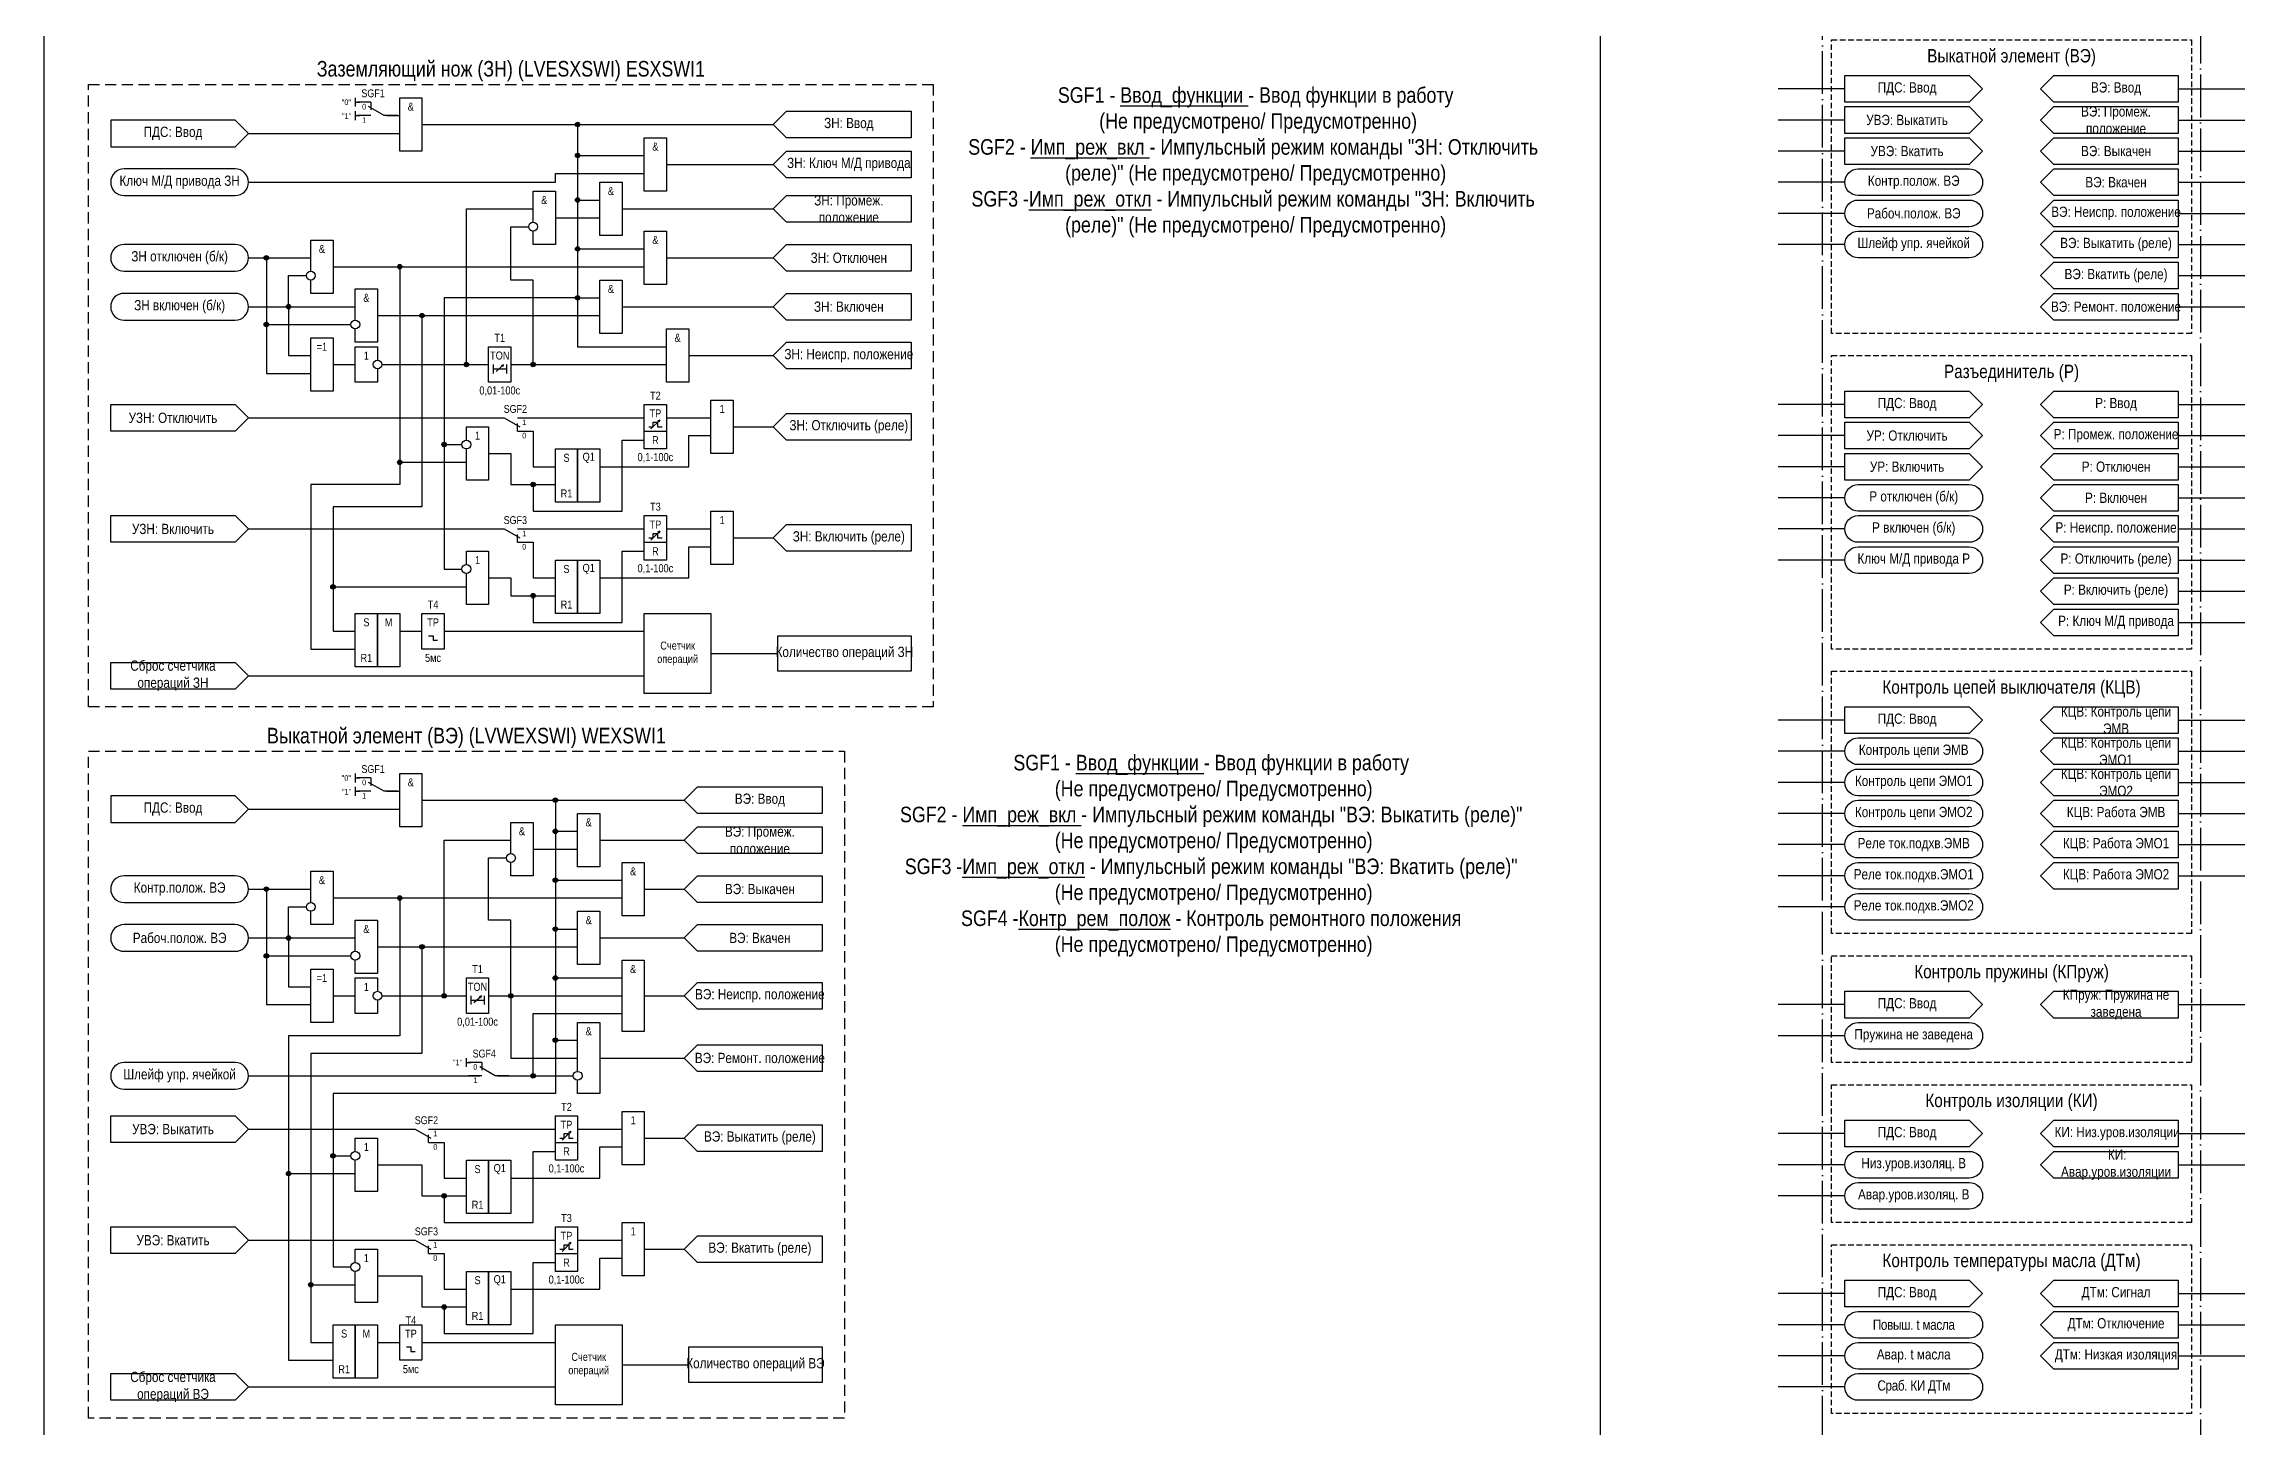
# Model space of a CAD drawing. Header units: millimetres. Extents: x -7300 to 495, y 0 to 1179.
# Drawn here: x -2825 to -2330, y 518 to 829.1 of the extents above; entities that cross this region are included whole.
import ezdxf
from ezdxf.enums import TextEntityAlignment as Align

# ---------------------------------------------------------------- set-up
doc = ezdxf.new("R2010")
doc.units = ezdxf.units.MM
doc.linetypes.add('ACAD_ISO04W100', pattern=[30, 24, -3, 0, -3])
doc.linetypes.add('штриховая2', pattern=[0.375, 0.25, -0.125])
doc.layers.add('TEXT', color=7, linetype='Continuous', lineweight=25)
doc.layers.add('Основная', color=7, linetype='Continuous')
doc.styles.add('2.5_Gost_RD', font='ARIALN.TTF', dxfattribs={"height": 2.5})
doc.styles.add('3.5_Gost_RD', font='ARIALN.TTF', dxfattribs={"height": 3.5})
doc.styles.add('Вывод', font='ARIALN.TTF', dxfattribs={"height": 2.5})
doc.styles.add('Компонент', font='ARIALN.TTF', dxfattribs={"height": 3.5})

# ---------------------------------------------------------------- blocks, each defined once
blk = doc.blocks.new('Точка')
at = {"ltscale": 100}
h = blk.add_hatch(color=256, dxfattribs=at)
h.dxf.hatch_style = 1
edge = h.paths.add_edge_path()
edge.add_arc((0, 0), 0.5, 0, 360)
blk.add_circle((0, 0), 0.5, dxfattribs=at)
blk = doc.blocks.new('*U958')
at = {"layer": 'Основная', "color": 0}
blk.add_line((0, 0), (7, 4), dxfattribs=at)
at = {"layer": 'Основная', "ltscale": 0.35}
blk.add_line((6, 6), (6, 2.5), dxfattribs=at)
blk = doc.blocks.new('*U985')
at = {"layer": 'Основная', "color": 0}
for p, q in [((-3, 6), (-9, 6)), ((-3, 0), (-9, 0)), ((9, 0), (3, 0))]:
    blk.add_line(p, q, dxfattribs=at)
at = {"layer": 'Основная', "ltscale": 0.25, "xscale": -1}
blk.add_blockref('*U958', (3, 0), dxfattribs=at)
at = {"layer": 'Основная'}
for tag, height, style, p in [('ОУ', 3.5, 'Компонент', (-2, 10)), ('В1', 2.5, 'Вывод', (-14, 6)), ('В2', 2.5, 'Вывод', (-6, 4)), ('В3', 2.5, 'Вывод', (-6, -2))]:
    blk.add_attdef(tag, text='', height=height, dxfattribs=dict(at, style=style)).set_placement(p, align=Align.MIDDLE_CENTER)
blk = doc.blocks.new('*U1050')
at = {"layer": 'Основная', "color": 0}
for p, q in [((-9, 0), (-3, 0)), ((3, 6), (9, 6)), ((3, 0), (9, 0))]:
    blk.add_line(p, q, dxfattribs=at)
at = {"layer": 'Основная', "ltscale": 0.25}
blk.add_blockref('*U958', (-3, 0), dxfattribs=at)
at = {"layer": 'Основная'}
for tag, height, style, p in [('В2', 2.5, 'Вывод', (6, 8)), ('В3', 2.5, 'Вывод', (6, 2)), ('В1', 2.5, 'Вывод', (14, 6)), ('ОУ', 3.5, 'Компонент', (2, -4))]:
    blk.add_attdef(tag, text='', height=height, dxfattribs=dict(at, style=style)).set_placement(p, align=Align.MIDDLE_CENTER)

msp = doc.modelspace()

# ---------------------------------------------------------------- linework, layer by layer
at = {"ltscale": 100}
for p, q in [((-2755, 817), (-2755, 815)), ((-2420, 819), (-2435, 819)), ((-2345, 819), (-2330, 819)), ((-2755, 816), (-2754, 816)), ((-2755, 814), (-2755, 812)), ((-2755, 813), (-2754, 813)), ((-2420, 812), (-2435, 812)), ((-2345, 812), (-2330, 812)), ((-2420, 805), (-2435, 805)), ((-2345, 805), (-2330, 805)), ((-2420, 798), (-2435, 798)), ((-2345, 798), (-2330, 798)), ((-2420, 791), (-2435, 791)), ((-2345, 791), (-2330, 791)), ((-2420, 784), (-2435, 784)), ((-2345, 784), (-2330, 784)), ((-2345, 777), (-2330, 777)), ((-2345, 770), (-2330, 770)), ((-2720, 757), (-2720, 757)), ((-2420, 748), (-2435, 748)), ((-2345, 748), (-2330, 748)), ((-2688.5, 742.5), (-2686.5, 744.5)), ((-2686.5, 744.5), (-2687.01, 744.25)), ((-2686.5, 744.5), (-2686.74, 744.02)), ((-2420, 741), (-2435, 741)), ((-2345, 741), (-2330, 741)), ((-2420, 734), (-2435, 734)), ((-2345, 734), (-2330, 734)), ((-2420, 727), (-2435, 727)), ((-2345, 727), (-2330, 727)), ((-2688.5, 717.5), (-2686.5, 719.5)), ((-2686.5, 719.5), (-2687.01, 719.25)), ((-2686.5, 719.5), (-2686.74, 719.02)), ((-2420, 720), (-2435, 720)), ((-2345, 720), (-2330, 720)), ((-2420, 713), (-2435, 713)), ((-2345, 713), (-2330, 713)), ((-2345, 706), (-2330, 706)), ((-2345, 699), (-2330, 699)), ((-2420, 677), (-2435, 677)), ((-2345, 677), (-2330, 677)), ((-2420, 670), (-2435, 670)), ((-2345, 670), (-2330, 670)), ((-2755, 665), (-2755, 663)), ((-2755, 664), (-2754, 664)), ((-2755, 662), (-2755, 660)), ((-2755, 661), (-2754, 661)), ((-2745, 661), (-2745, 661)), ((-2420, 663), (-2435, 663)), ((-2345, 663), (-2330, 663)), ((-2420, 656), (-2435, 656)), ((-2345, 656), (-2330, 656)), ((-2420, 649), (-2435, 649)), ((-2345, 649), (-2330, 649)), ((-2420, 642), (-2435, 642)), ((-2345, 642), (-2330, 642)), ((-2420, 635), (-2435, 635)), ((-2725, 615), (-2725, 615)), ((-2420, 613), (-2435, 613)), ((-2345, 613), (-2330, 613)), ((-2420, 606), (-2435, 606)), ((-2730, 599), (-2730, 601)), ((-2730, 600), (-2729, 600)), ((-2708.5, 582.5), (-2706.5, 584.5)), ((-2706.5, 584.5), (-2707.01, 584.25)), ((-2706.5, 584.5), (-2706.74, 584.02)), ((-2420, 584), (-2435, 584)), ((-2345, 584), (-2330, 584)), ((-2420, 577), (-2435, 577)), ((-2345, 577), (-2330, 577)), ((-2420, 570), (-2435, 570)), ((-2708.5, 557.5), (-2706.5, 559.5)), ((-2706.5, 559.5), (-2707.01, 559.25)), ((-2706.5, 559.5), (-2706.74, 559.02)), ((-2420, 548), (-2435, 548)), ((-2345, 548), (-2330, 548)), ((-2420, 541), (-2435, 541)), ((-2345, 541), (-2330, 541)), ((-2420, 534), (-2435, 534)), ((-2345, 534), (-2330, 534)), ((-2420, 527), (-2435, 527))]:
    msp.add_line(p, q, dxfattribs=at)
at = {"color": 7, "ltscale": 100}
for p, q in [((-2723.3, 755.46), (-2721.63, 756.95)), ((-2721.63, 756.95), (-2722.15, 756.73)), ((-2721.63, 756.95), (-2721.89, 756.48)), ((-2728.3, 613.46), (-2726.63, 614.95)), ((-2726.63, 614.95), (-2727.15, 614.73)), ((-2726.63, 614.95), (-2726.89, 614.48))]:
    msp.add_line(p, q, dxfattribs=at)
at = {"color": 6, "ltscale": 100}
for p, q in [((-2737.5, 695), (-2736.5, 695)), ((-2742.5, 535), (-2741.5, 535))]:
    msp.add_line(p, q, dxfattribs=at)
at = {"ltscale": 100}
for points in [[(-2825, 1040), (-2475, 1040), (-2475, 0), (-2825, 0)], [(-2392, 816), (-2420, 816), (-2420, 822), (-2392, 822), (-2389, 819)], [(-2345, 816), (-2373, 816), (-2376, 819), (-2373, 822), (-2345, 822)], [(-2745, 817), (-2740, 817), (-2740, 805), (-2745, 805)], [(-2810, 812), (-2810, 806), (-2782, 806), (-2779, 809), (-2782, 812)], [(-2392, 809), (-2420, 809), (-2420, 815), (-2392, 815), (-2389, 812)], [(-2345, 809), (-2373, 809), (-2376, 812), (-2373, 815), (-2345, 815)], [(-2690, 808), (-2685, 808), (-2685, 796), (-2690, 796)], [(-2392, 802), (-2420, 802), (-2420, 808), (-2392, 808), (-2389, 805)], [(-2373, 808), (-2345, 808), (-2345, 802), (-2373, 802), (-2376, 805)], [(-2700, 798), (-2695, 798), (-2695, 786), (-2700, 786)], [(-2373, 801), (-2345, 801), (-2345, 795), (-2373, 795), (-2376, 798)], [(-2373, 794), (-2345, 794), (-2345, 788), (-2373, 788), (-2376, 791)], [(-2690, 787), (-2685, 787), (-2685, 775), (-2690, 775)], [(-2373, 787), (-2345, 787), (-2345, 781), (-2373, 781), (-2376, 784)], [(-2373, 780), (-2345, 780), (-2345, 774), (-2373, 774), (-2376, 777)], [(-2700, 776), (-2695, 776), (-2695, 764), (-2700, 764)], [(-2373, 773), (-2345, 773), (-2345, 767), (-2373, 767), (-2376, 770)], [(-2765, 763), (-2760, 763), (-2760, 751), (-2765, 751)], [(-2685, 765), (-2680, 765), (-2680, 753), (-2685, 753)], [(-2725, 761), (-2720, 761), (-2720, 753), (-2725, 753)], [(-2810, 748), (-2782, 748), (-2779, 745), (-2782, 742), (-2810, 742)], [(-2690, 748), (-2685, 748), (-2685, 738), (-2690, 738)], [(-2675, 749), (-2670, 749), (-2670, 737), (-2675, 737)], [(-2392, 745), (-2420, 745), (-2420, 751), (-2392, 751), (-2389, 748)], [(-2345, 745), (-2373, 745), (-2376, 748), (-2373, 751), (-2345, 751)], [(-2392, 738), (-2420, 738), (-2420, 744), (-2392, 744), (-2389, 741)], [(-2345, 738), (-2373, 738), (-2376, 741), (-2373, 744), (-2345, 744)], [(-2710, 738), (-2705, 738), (-2705, 726), (-2710, 726)], [(-2705, 738), (-2700, 738), (-2700, 726), (-2705, 726)], [(-2690, 742), (-2685, 742), (-2685, 738), (-2690, 738)], [(-2392, 731), (-2420, 731), (-2420, 737), (-2392, 737), (-2389, 734)], [(-2373, 737), (-2345, 737), (-2345, 731), (-2373, 731), (-2376, 734)], [(-2373, 730), (-2345, 730), (-2345, 724), (-2373, 724), (-2376, 727)], [(-2810, 723), (-2782, 723), (-2779, 720), (-2782, 717), (-2810, 717)], [(-2690, 723), (-2685, 723), (-2685, 713), (-2690, 713)], [(-2675, 724), (-2670, 724), (-2670, 712), (-2675, 712)], [(-2373, 723), (-2345, 723), (-2345, 717), (-2373, 717), (-2376, 720)], [(-2710, 713), (-2705, 713), (-2705, 701), (-2710, 701)], [(-2705, 713), (-2700, 713), (-2700, 701), (-2705, 701)], [(-2690, 717), (-2685, 717), (-2685, 713), (-2690, 713)], [(-2373, 716), (-2345, 716), (-2345, 710), (-2373, 710), (-2376, 713)], [(-2373, 709), (-2345, 709), (-2345, 703), (-2373, 703), (-2376, 706)], [(-2373, 702), (-2345, 702), (-2345, 696), (-2373, 696), (-2376, 699)], [(-2392, 674), (-2420, 674), (-2420, 680), (-2392, 680), (-2389, 677)], [(-2345, 674), (-2373, 674), (-2376, 677), (-2373, 680), (-2345, 680)], [(-2373, 673), (-2345, 673), (-2345, 667), (-2373, 667), (-2376, 670)], [(-2745, 665), (-2740, 665), (-2740, 653), (-2745, 653)], [(-2373, 666), (-2345, 666), (-2345, 660), (-2373, 660), (-2376, 663)], [(-2810, 660), (-2810, 654), (-2782, 654), (-2779, 657), (-2782, 660)], [(-2373, 659), (-2345, 659), (-2345, 653), (-2373, 653), (-2376, 656)], [(-2705, 656), (-2700, 656), (-2700, 644), (-2705, 644)], [(-2373, 652), (-2345, 652), (-2345, 646), (-2373, 646), (-2376, 649)], [(-2695, 645), (-2690, 645), (-2690, 633), (-2695, 633)], [(-2373, 645), (-2345, 645), (-2345, 639), (-2373, 639), (-2376, 642)], [(-2705, 634), (-2700, 634), (-2700, 622), (-2705, 622)], [(-2765, 621), (-2760, 621), (-2760, 609), (-2765, 609)], [(-2730, 619), (-2725, 619), (-2725, 611), (-2730, 611)], [(-2392, 610), (-2420, 610), (-2420, 616), (-2392, 616), (-2389, 613)], [(-2345, 610), (-2373, 610), (-2376, 613), (-2373, 616), (-2345, 616)], [(-2810, 588), (-2782, 588), (-2779, 585), (-2782, 582), (-2810, 582)], [(-2710, 588), (-2705, 588), (-2705, 578), (-2710, 578)], [(-2695, 589), (-2690, 589), (-2690, 577), (-2695, 577)], [(-2392, 581), (-2420, 581), (-2420, 587), (-2392, 587), (-2389, 584)], [(-2373, 587), (-2345, 587), (-2345, 581), (-2373, 581), (-2376, 584)], [(-2710, 582), (-2705, 582), (-2705, 578), (-2710, 578)], [(-2345, 574), (-2373, 574), (-2376, 577), (-2373, 580), (-2345, 580)], [(-2730, 578), (-2725, 578), (-2725, 566), (-2730, 566)], [(-2725, 578), (-2720, 578), (-2720, 566), (-2725, 566)], [(-2810, 563), (-2782, 563), (-2779, 560), (-2782, 557), (-2810, 557)], [(-2710, 563), (-2705, 563), (-2705, 553), (-2710, 553)], [(-2695, 564), (-2690, 564), (-2690, 552), (-2695, 552)], [(-2710, 557), (-2705, 557), (-2705, 553), (-2710, 553)], [(-2730, 553), (-2725, 553), (-2725, 541), (-2730, 541)], [(-2725, 553), (-2720, 553), (-2720, 541), (-2725, 541)], [(-2392, 545), (-2420, 545), (-2420, 551), (-2392, 551), (-2389, 548)], [(-2345, 545), (-2373, 545), (-2376, 548), (-2373, 551), (-2345, 551)], [(-2373, 544), (-2345, 544), (-2345, 538), (-2373, 538), (-2376, 541)], [(-2373, 537), (-2345, 537), (-2345, 531), (-2373, 531), (-2376, 534)]]:
    msp.add_lwpolyline(points, close=True, dxfattribs=at)
at = {"color": 251, "linetype": 'ACAD_ISO04W100', "lineweight": 30, "ltscale": 0.4, "true_color": 0x58595b}
msp.add_lwpolyline([(-2425, 1040), (-2340, 1040), (-2340, 346), (-2425, 346)], close=True, dxfattribs=at)
at = {"linetype": 'штриховая2', "ltscale": 5}
for points in [[(-2423, 830), (-2342, 830), (-2342, 764), (-2423, 764)], [(-2423, 759), (-2342, 759), (-2342, 693), (-2423, 693)], [(-2423, 688), (-2342, 688), (-2342, 629), (-2423, 629)], [(-2423, 624), (-2342, 624), (-2342, 600), (-2423, 600)], [(-2423, 595), (-2342, 595), (-2342, 564), (-2423, 564)], [(-2423, 559), (-2342, 559), (-2342, 521), (-2423, 521)]]:
    msp.add_lwpolyline(points, close=True, dxfattribs=at)
at = {"linetype": 'штриховая2', "ltscale": 10}
for points in [[(-2625, 680), (-2815, 680), (-2815, 820), (-2625, 820)], [(-2645, 520), (-2815, 520), (-2815, 670), (-2645, 670)]]:
    msp.add_lwpolyline(points, close=True, dxfattribs=at)
at = {"ltscale": 100}
for points in [[(-2748, 813), (-2745, 813)], [(-2661, 811), (-2658, 814), (-2630, 814), (-2630, 808), (-2658, 808), (-2661, 811)], [(-2779, 809), (-2745, 809)], [(-2740, 811), (-2661, 811)], [(-2740, 811), (-2705, 811), (-2705, 794), (-2700, 794)], [(-2740, 811), (-2705, 811), (-2705, 783), (-2690, 783)], [(-2740, 811), (-2705, 811), (-2705, 772), (-2700, 772)], [(-2740, 811), (-2705, 811), (-2705, 761), (-2685, 761)], [(-2740, 811), (-2705, 811), (-2705, 772), (-2735, 772), (-2735, 711), (-2731, 711)], [(-2740, 811), (-2705, 811), (-2705, 772), (-2735, 772), (-2735, 739), (-2731, 739)], [(-2740, 811), (-2705, 811), (-2705, 804), (-2690, 804)], [(-2685, 802), (-2661, 802)], [(-2661, 802), (-2658, 805), (-2630, 805), (-2630, 799), (-2658, 799), (-2661, 802)], [(-2779, 798), (-2710, 798), (-2710, 800), (-2690, 800)], [(-2749, 757), (-2730, 757), (-2730, 792), (-2715, 792)], [(-2715, 789), (-2715, 796), (-2710, 796), (-2710, 784), (-2715, 784), (-2715, 787)], [(-2695, 792), (-2661, 792)], [(-2661, 792), (-2658, 795), (-2630, 795), (-2630, 789), (-2658, 789), (-2661, 792)], [(-2720, 757), (-2715, 757), (-2715, 776), (-2720, 776), (-2720, 788), (-2716, 788)], [(-2710, 790), (-2700, 790)], [(-2765, 778), (-2765, 785), (-2760, 785), (-2760, 773), (-2765, 773), (-2765, 776)], [(-2661, 781), (-2658, 784), (-2630, 784), (-2630, 778), (-2658, 778), (-2661, 781)], [(-2779, 781), (-2765, 781)], [(-2779, 781), (-2775, 781), (-2775, 766), (-2756, 766)], [(-2779, 781), (-2775, 781), (-2775, 755), (-2765, 755)], [(-2760, 779), (-2690, 779)], [(-2760, 779), (-2745, 779), (-2745, 735), (-2730, 735), (-2730, 735)], [(-2685, 781), (-2661, 781)], [(-2779, 770), (-2770, 770), (-2770, 777), (-2766, 777)], [(-2755, 767), (-2755, 774), (-2750, 774), (-2750, 762), (-2755, 762), (-2755, 765)], [(-2661, 770), (-2658, 773), (-2630, 773), (-2630, 767), (-2658, 767), (-2661, 770)], [(-2779, 770), (-2755, 770)], [(-2779, 770), (-2770, 770), (-2770, 759), (-2765, 759)], [(-2750, 768), (-2740, 768), (-2740, 725), (-2760, 725), (-2760, 707), (-2730, 707)], [(-2750, 768), (-2700, 768)], [(-2695, 770), (-2661, 770)], [(-2750, 756), (-2750, 753), (-2755, 753), (-2755, 761), (-2750, 761), (-2750, 758)], [(-2680, 759), (-2661, 759)], [(-2661, 759), (-2658, 762), (-2630, 762), (-2630, 756), (-2658, 756), (-2661, 759)], [(-2760, 757), (-2755, 757)], [(-2749, 757), (-2725, 757)], [(-2724, 757), (-2724, 755)], [(-2724, 756), (-2721, 756)], [(-2721, 757), (-2721, 755)], [(-2720, 757), (-2685, 757)], [(-2779, 745), (-2722, 745)], [(-2730, 740), (-2730, 743), (-2725, 743), (-2725, 731), (-2730, 731), (-2730, 738)], [(-2718, 745), (-2690, 745)], [(-2689, 743), (-2688, 743), (-2688, 744), (-2687, 744), (-2687, 743), (-2686, 743)], [(-2685, 745), (-2675, 745)], [(-2670, 743), (-2661, 743)], [(-2661, 743), (-2658, 746), (-2630, 746), (-2630, 740), (-2658, 740), (-2661, 743)], [(-2725, 737), (-2720, 737), (-2720, 730), (-2715, 730), (-2715, 724), (-2695, 724), (-2695, 740), (-2690, 740)], [(-2718, 742), (-2715, 742), (-2715, 734), (-2710, 734)], [(-2700, 734), (-2680, 734), (-2680, 741), (-2675, 741)], [(-2725, 737), (-2720, 737), (-2720, 730), (-2710, 730)], [(-2779, 720), (-2722, 720)], [(-2718, 720), (-2690, 720)], [(-2689, 718), (-2688, 718), (-2688, 719), (-2687, 719), (-2687, 718), (-2686, 718)], [(-2685, 720), (-2675, 720)], [(-2670, 718), (-2661, 718)], [(-2661, 718), (-2658, 721), (-2630, 721), (-2630, 715), (-2658, 715), (-2661, 718)], [(-2730, 712), (-2730, 715), (-2725, 715), (-2725, 703), (-2730, 703), (-2730, 710)], [(-2725, 709), (-2720, 709), (-2720, 705), (-2715, 705), (-2715, 699), (-2695, 699), (-2695, 715), (-2690, 715)], [(-2718, 717), (-2715, 717), (-2715, 709), (-2710, 709)], [(-2700, 709), (-2680, 709), (-2680, 716), (-2675, 716)], [(-2725, 709), (-2720, 709), (-2720, 705), (-2710, 705)], [(-2740, 659), (-2710, 659), (-2710, 593), (-2760, 593), (-2760, 579), (-2756, 579)], [(-2740, 659), (-2710, 659), (-2710, 593), (-2760, 593), (-2760, 554), (-2756, 554)], [(-2748, 661), (-2745, 661)], [(-2740, 659), (-2681, 659)], [(-2740, 659), (-2710, 659), (-2710, 652), (-2705, 652)], [(-2740, 659), (-2710, 659), (-2710, 641), (-2695, 641)], [(-2740, 659), (-2710, 659), (-2710, 630), (-2705, 630)], [(-2740, 659), (-2710, 659), (-2710, 619), (-2695, 619)], [(-2740, 659), (-2710, 659), (-2710, 605), (-2705, 605)], [(-2681, 659), (-2678, 662), (-2650, 662), (-2650, 656), (-2678, 656), (-2681, 659)], [(-2779, 657), (-2745, 657)], [(-2720, 647), (-2720, 654), (-2715, 654), (-2715, 642), (-2720, 642), (-2720, 645)], [(-2749, 615), (-2735, 615), (-2735, 650), (-2720, 650)], [(-2700, 650), (-2681, 650)], [(-2681, 650), (-2678, 653), (-2650, 653), (-2650, 647), (-2678, 647), (-2681, 650)], [(-2725, 615), (-2720, 615), (-2720, 632), (-2725, 632), (-2725, 646), (-2721, 646)], [(-2715, 648), (-2705, 648)], [(-2779, 639), (-2765, 639)], [(-2779, 639), (-2775, 639), (-2775, 624), (-2756, 624)], [(-2779, 639), (-2775, 639), (-2775, 613), (-2765, 613)], [(-2765, 636), (-2765, 643), (-2760, 643), (-2760, 631), (-2765, 631), (-2765, 634)], [(-2690, 639), (-2681, 639)], [(-2681, 639), (-2678, 642), (-2650, 642), (-2650, 636), (-2678, 636), (-2681, 639)], [(-2779, 628), (-2770, 628), (-2770, 635), (-2766, 635)], [(-2760, 637), (-2745, 637), (-2745, 606), (-2770, 606), (-2770, 575), (-2755, 575), (-2755, 575)], [(-2760, 637), (-2695, 637)], [(-2755, 625), (-2755, 632), (-2750, 632), (-2750, 620), (-2755, 620), (-2755, 623)], [(-2681, 628), (-2678, 631), (-2650, 631), (-2650, 625), (-2678, 625), (-2681, 628)], [(-2779, 628), (-2755, 628)], [(-2779, 628), (-2770, 628), (-2770, 617), (-2765, 617)], [(-2750, 626), (-2740, 626), (-2740, 602), (-2765, 602), (-2765, 550), (-2755, 550)], [(-2750, 626), (-2705, 626)], [(-2700, 628), (-2681, 628)], [(-2750, 614), (-2750, 611), (-2755, 611), (-2755, 619), (-2750, 619), (-2750, 616)], [(-2695, 610), (-2695, 623), (-2690, 623), (-2690, 607), (-2695, 607), (-2695, 610)], [(-2760, 615), (-2755, 615)], [(-2749, 615), (-2730, 615)], [(-2729, 615), (-2729, 613)], [(-2729, 614), (-2726, 614)], [(-2726, 615), (-2726, 613)], [(-2725, 615), (-2695, 615)], [(-2725, 615), (-2720, 615), (-2720, 601), (-2705, 601)], [(-2690, 615), (-2681, 615)], [(-2681, 615), (-2678, 618), (-2650, 618), (-2650, 612), (-2678, 612), (-2681, 615)], [(-2723, 597), (-2715, 597), (-2715, 611), (-2695, 611)], [(-2705, 598), (-2705, 609), (-2700, 609), (-2700, 593), (-2705, 593), (-2705, 596)], [(-2681, 601), (-2678, 604), (-2650, 604), (-2650, 598), (-2678, 598), (-2681, 601)], [(-2700, 601), (-2681, 601)], [(-2779, 597), (-2727, 597)], [(-2723, 597), (-2706, 597)], [(-2779, 585), (-2742, 585)], [(-2738, 585), (-2710, 585)], [(-2705, 585), (-2695, 585)], [(-2681, 583), (-2678, 586), (-2650, 586), (-2650, 580), (-2678, 580), (-2681, 583)], [(-2755, 580), (-2755, 583), (-2750, 583), (-2750, 571), (-2755, 571), (-2755, 578)], [(-2750, 577), (-2740, 577), (-2740, 570), (-2735, 570), (-2735, 564), (-2715, 564), (-2715, 580), (-2710, 580)], [(-2738, 582), (-2735, 582), (-2735, 574), (-2730, 574)], [(-2720, 574), (-2700, 574), (-2700, 581), (-2695, 581)], [(-2709, 583), (-2708, 583), (-2708, 584), (-2707, 584), (-2707, 583), (-2706, 583)], [(-2690, 583), (-2681, 583)], [(-2750, 577), (-2740, 577), (-2740, 570), (-2730, 570)], [(-2779, 560), (-2742, 560)], [(-2738, 560), (-2710, 560)], [(-2705, 560), (-2695, 560)], [(-2681, 558), (-2678, 561), (-2650, 561), (-2650, 555), (-2678, 555), (-2681, 558)], [(-2755, 555), (-2755, 558), (-2750, 558), (-2750, 546), (-2755, 546), (-2755, 553)], [(-2750, 552), (-2740, 552), (-2740, 545), (-2735, 545), (-2735, 539), (-2715, 539), (-2715, 555), (-2710, 555)], [(-2738, 557), (-2735, 557), (-2735, 549), (-2730, 549)], [(-2720, 549), (-2700, 549), (-2700, 556), (-2695, 556)], [(-2709, 558), (-2708, 558), (-2708, 559), (-2707, 559), (-2707, 558), (-2706, 558)], [(-2690, 558), (-2681, 558)], [(-2750, 552), (-2740, 552), (-2740, 545), (-2730, 545)]]:
    msp.add_lwpolyline(points, dxfattribs=at)
for points in [[(-2807, 795), (-2782, 795, 1), (-2782, 801), (-2807, 801, 1)], [(-2417, 795, -1), (-2417, 801), (-2392, 801, -1), (-2392, 795)], [(-2417, 788, -1), (-2417, 794), (-2392, 794, -1), (-2392, 788)], [(-2807, 778), (-2782, 778, 1), (-2782, 784), (-2807, 784, 1)], [(-2417, 781, -1), (-2417, 787), (-2392, 787, -1), (-2392, 781)], [(-2807, 767), (-2782, 767, 1), (-2782, 773), (-2807, 773, 1)], [(-2417, 724, -1), (-2417, 730), (-2392, 730, -1), (-2392, 724)], [(-2417, 717, -1), (-2417, 723), (-2392, 723, -1), (-2392, 717)], [(-2417, 710, -1), (-2417, 716), (-2392, 716, -1), (-2392, 710)], [(-2417, 667, -1), (-2417, 673), (-2392, 673, -1), (-2392, 667)], [(-2417, 660, -1), (-2417, 666), (-2392, 666, -1), (-2392, 660)], [(-2417, 653, -1), (-2417, 659), (-2392, 659, -1), (-2392, 653)], [(-2417, 646, -1), (-2417, 652), (-2392, 652, -1), (-2392, 646)], [(-2417, 639, -1), (-2417, 645), (-2392, 645, -1), (-2392, 639)], [(-2807, 636), (-2782, 636, 1), (-2782, 642), (-2807, 642, 1)], [(-2417, 632, -1), (-2417, 638), (-2392, 638, -1), (-2392, 632)], [(-2807, 625), (-2782, 625, 1), (-2782, 631), (-2807, 631, 1)], [(-2417, 603, -1), (-2417, 609), (-2392, 609, -1), (-2392, 603)], [(-2807, 594), (-2782, 594, 1), (-2782, 600), (-2807, 600, 1)], [(-2417, 574, -1), (-2417, 580), (-2392, 580, -1), (-2392, 574)], [(-2417, 567, -1), (-2417, 573), (-2392, 573, -1), (-2392, 567)], [(-2417, 538, -1), (-2417, 544), (-2392, 544, -1), (-2392, 538)], [(-2417, 531, -1), (-2417, 537), (-2392, 537, -1), (-2392, 531)], [(-2417, 524, -1), (-2417, 530), (-2392, 530, -1), (-2392, 524)]]:
    msp.add_lwpolyline(points, format="xyb", close=True, dxfattribs=at)
at = {"color": 6, "ltscale": 100}
for points in [[(-2760, 779), (-2745, 779), (-2745, 730), (-2765, 730), (-2765, 693), (-2755, 693)], [(-2750, 768), (-2740, 768), (-2740, 725), (-2760, 725), (-2760, 697), (-2755, 697)], [(-2745, 697), (-2740, 697)], [(-2738.5, 696), (-2737.5, 696)], [(-2737.5, 696), (-2737.5, 695)], [(-2735, 697), (-2690, 697)], [(-2675, 692), (-2660, 692)], [(-2779, 687), (-2690, 687)], [(-2760, 637), (-2745, 637), (-2745, 606), (-2770, 606), (-2770, 533), (-2760, 533)], [(-2750, 626), (-2740, 626), (-2740, 602), (-2765, 602), (-2765, 537), (-2760, 537)], [(-2750, 537), (-2745, 537)], [(-2743.5, 536), (-2742.5, 536)], [(-2742.5, 536), (-2742.5, 535)], [(-2740, 537), (-2710, 537)], [(-2695, 532), (-2680, 532)], [(-2779, 527), (-2710, 527)]]:
    msp.add_lwpolyline(points, dxfattribs=at)
for points in [[(-2755, 701), (-2750, 701), (-2750, 689), (-2755, 689)], [(-2750, 701), (-2745, 701), (-2745, 689), (-2750, 689)], [(-2740, 701), (-2735, 701), (-2735, 693), (-2740, 693)], [(-2690, 701), (-2675, 701), (-2675, 683), (-2690, 683)], [(-2660, 696), (-2630, 696), (-2630, 688), (-2660, 688)], [(-2810, 690), (-2782, 690), (-2779, 687), (-2782, 684), (-2810, 684)], [(-2760, 541), (-2755, 541), (-2755, 529), (-2760, 529)], [(-2755, 541), (-2750, 541), (-2750, 529), (-2755, 529)], [(-2745, 541), (-2740, 541), (-2740, 533), (-2745, 533)], [(-2710, 541), (-2695, 541), (-2695, 523), (-2710, 523)], [(-2680, 536), (-2650, 536), (-2650, 528), (-2680, 528)], [(-2810, 530), (-2782, 530), (-2779, 527), (-2782, 524), (-2810, 524)]]:
    msp.add_lwpolyline(points, close=True, dxfattribs=at)
at = {"ltscale": 100}
for centre in [(-2715, 788), (-2765, 777), (-2755, 766), (-2730, 739), (-2730, 711), (-2720, 646), (-2765, 635), (-2755, 624), (-2755, 579), (-2755, 554)]:
    msp.add_circle(centre, 1, dxfattribs=at)
for centre in [(-2750, 757), (-2750, 615), (-2705, 597)]:
    msp.add_circle(centre, 1)

# ---------------------------------------------------------------- block references
for p in [(-2705, 811), (-2705, 804), (-2705, 794), (-2705, 783), (-2705, 772), (-2735, 739), (-2715, 730), (-2715, 705), (-2710, 659), (-2710, 652), (-2710, 641), (-2710, 630), (-2710, 619), (-2735, 570), (-2735, 545)]:
    msp.add_blockref('Точка', p, dxfattribs=at)
at = {"color": 2, "ltscale": 100}
for p in [(-2775, 781), (-2745, 779), (-2770, 770), (-2740, 768), (-2775, 766), (-2730, 757), (-2715, 757), (-2745, 735), (-2760, 707), (-2775, 639), (-2745, 637), (-2775, 624), (-2770, 628), (-2740, 626), (-2735, 615), (-2720, 615), (-2710, 605), (-2715, 597), (-2760, 579), (-2770, 575), (-2765, 550)]:
    msp.add_blockref('Точка', p, dxfattribs=at)
at = {"layer": 'Основная', "ltscale": 0.25, "xscale": 0.5, "yscale": 0.5, "zscale": 0.5}
for p, values in [((-2750, 813), {'ОУ': 'SGF1', 'В1': '"0"', 'В2': '0', 'В3': '1'}), ((-2750, 661), {'ОУ': 'SGF1', 'В1': '"0"', 'В2': '0', 'В3': '1'}), ((-2725, 597), {'ОУ': 'SGF4', 'В1': '"1"', 'В2': '0', 'В3': '1'})]:
    msp.add_blockref('*U985', p, dxfattribs=at).add_auto_attribs(values)
at = {"layer": 'Основная', "ltscale": 0.25}
ref = msp.add_blockref('*U1050', (-2720, 745), dxfattribs=dict(at, xscale=-0.5, yscale=0.5, zscale=0.5, rotation=180))
ref.add_attrib('ОУ', 'SGF2', dxfattribs={"height": 1.75, "style": 'Компонент'}).set_placement((-2719, 747), align=Align.MIDDLE_CENTER)
ref.add_attrib('В2', '0', dxfattribs={"height": 1.25, "style": 'Вывод'}).set_placement((-2717, 741), align=Align.MIDDLE_CENTER)
ref.add_attrib('В3', '1', dxfattribs={"height": 1.25, "style": 'Вывод'}).set_placement((-2717, 744), align=Align.MIDDLE_CENTER)
ref = msp.add_blockref('*U1050', (-2720, 720), dxfattribs=dict(at, xscale=-0.5, yscale=0.5, zscale=0.5, rotation=180))
ref.add_attrib('ОУ', 'SGF3', dxfattribs={"height": 1.75, "style": 'Компонент'}).set_placement((-2719, 722), align=Align.MIDDLE_CENTER)
ref.add_attrib('В2', '0', dxfattribs={"height": 1.25, "style": 'Вывод'}).set_placement((-2717, 716), align=Align.MIDDLE_CENTER)
ref.add_attrib('В3', '1', dxfattribs={"height": 1.25, "style": 'Вывод'}).set_placement((-2717, 719), align=Align.MIDDLE_CENTER)
ref = msp.add_blockref('*U1050', (-2740, 585), dxfattribs=dict(at, xscale=-0.5, yscale=0.5, zscale=0.5, rotation=180))
ref.add_attrib('ОУ', 'SGF2', dxfattribs={"height": 1.75, "style": 'Компонент'}).set_placement((-2739, 587), align=Align.MIDDLE_CENTER)
ref.add_attrib('В2', '0', dxfattribs={"height": 1.25, "style": 'Вывод'}).set_placement((-2737, 581), align=Align.MIDDLE_CENTER)
ref.add_attrib('В3', '1', dxfattribs={"height": 1.25, "style": 'Вывод'}).set_placement((-2737, 584), align=Align.MIDDLE_CENTER)
ref = msp.add_blockref('*U1050', (-2740, 560), dxfattribs=dict(at, xscale=-0.5, yscale=0.5, zscale=0.5, rotation=180))
ref.add_attrib('ОУ', 'SGF3', dxfattribs={"height": 1.75, "style": 'Компонент'}).set_placement((-2739, 562), align=Align.MIDDLE_CENTER)
ref.add_attrib('В2', '0', dxfattribs={"height": 1.25, "style": 'Вывод'}).set_placement((-2737, 556), align=Align.MIDDLE_CENTER)
ref.add_attrib('В3', '1', dxfattribs={"height": 1.25, "style": 'Вывод'}).set_placement((-2737, 559), align=Align.MIDDLE_CENTER)

# ---------------------------------------------------------------- texts
at = {"color": 30, "ltscale": 100, "true_color": 0xf7941d, "char_height": 3, "width": 81, "attachment_point": 5, "style": '3.5_Gost_RD'}
for s, insert in [('Выкатной элемент (ВЭ)', (-2382.5, 826)), ('Разъединитель (Р)', (-2382.5, 755)), ('Контроль цепей выключателя (КЦВ)', (-2382.5, 684)), ('Контроль пружины (КПруж)', (-2382.5, 620)), ('Контроль изоляции (КИ)', (-2382.5, 591)), ('Контроль температуры масла (ДТм)', (-2382.5, 555))]:
    msp.add_mtext(s, dxfattribs=dict(at, insert=insert))
at = {"color": 30, "ltscale": 100, "char_height": 3.5, "attachment_point": 5, "style": '3.5_Gost_RD'}
for s, insert, width in [('Заземляющий нож (ЗН) (LVESXSWI) {\\C6;ESXSWI1}', (-2720, 823), 190), ('SGF1 - {\\LВвод_функции} - Ввод функции в работу \\P^I(Не предусмотрено/ Предусмотренно)\\PSGF2 - {\\LИмп_реж_вкл} - Импульсный режим команды "ЗН: Отключить ^I(реле)" (Не предусмотрено/ Предусмотренно)\\PSGF3 -{\\LИмп_реж_откл} - Импульсный режим команды "ЗН: Включить ^I(реле)" (Не предусмотрено/ Предусмотренно)', (-2552.5, 802.5), 135), ('Выкатной элемент (ВЭ) (LVWEXSWI) {\\C6;WEXSWI1}', (-2730, 673), 170), ('SGF1 - {\\LВвод_функции} - Ввод функции в работу \\P^I(Не предусмотрено/ Предусмотренно)\\PSGF2 - {\\LИмп_реж_вкл} - Импульсный режим команды "ВЭ: Выкатить (реле)" \\P^I(Не предусмотрено/ Предусмотренно)\\PSGF3 -{\\LИмп_реж_откл} - Импульсный режим команды "ВЭ: Вкатить (реле)" \\P^I(Не предусмотрено/ Предусмотренно)\\PSGF4 -{\\LКонтр_рем_полож} - Контроль ремонтного положения \\P^I(Не предусмотрено/ Предусмотренно)', (-2562.5, 646.5), 155)]:
    msp.add_mtext(s, dxfattribs=dict(at, insert=insert, width=width))
at = {"color": 0, "ltscale": 100, "char_height": 2.3, "width": 28, "attachment_point": 5, "style": '2.5_Gost_RD'}
for insert in [(-2406, 819), (-2406, 748), (-2406, 677), (-2406, 613), (-2406, 584), (-2406, 548)]:
    msp.add_mtext('{\\C256;ПДС: Ввод}', dxfattribs=dict(at, insert=insert))
at = {"ltscale": 100, "attachment_point": 5, "style": '2.5_Gost_RD'}
for s, insert, char_height, width in [('ВЭ: Ввод', (-2359, 819), 2.3, 28), ('&', (-2742.5, 815), 1.8, 5), ('ЗН: Ввод', (-2644, 811), 2.3, 28), ('УВЭ: Выкатить', (-2406, 812), 2.3, 28), ('ВЭ: Промеж. положение', (-2359, 812), 2.3, 28), ('&', (-2687.5, 806), 1.8, 5), ('УВЭ: Вкатить', (-2406, 805), 2.3, 28), ('ВЭ: Выкачен', (-2359, 805), 2.3, 28), ('Контр.полож. ВЭ', (-2404.5, 798), 2.3, 31), ('ВЭ: Вкачен', (-2359, 798), 2.3, 28), ('&', (-2712.5, 794), 1.8, 5), ('&', (-2697.5, 796), 1.8, 5), ('ЗН: Промеж. положение', (-2644, 792), 2.3, 28), ('\\pt18.4;Рабоч.полож. ВЭ', (-2404.5, 791), 2.3, 31), ('ВЭ: Неиспр. положение', (-2359, 791), 2.3, 28), ('ЗН отключен (б/к)', (-2794.5, 781), 2.3, 31), ('&', (-2762.5, 783), 1.8, 5), ('&', (-2687.5, 785), 1.8, 5), ('ЗН: Отключен', (-2644, 781), 2.3, 28), ('Шлейф упр. ячейкой', (-2404.5, 784), 2.3, 31), ('ВЭ: Выкатить (реле)', (-2359, 784), 2.3, 28), ('ВЭ: Вкатить (реле)', (-2359, 777), 2.3, 28), ('&', (-2752.5, 772), 1.8, 5), ('&', (-2697.5, 774), 1.8, 5), ('ЗН включен (б/к)', (-2794.5, 770), 2.3, 31), ('ЗН: Включен', (-2644, 770), 2.3, 28), ('ВЭ: Ремонт. положение', (-2359, 770), 2.3, 28), ('T1', (-2722.5, 763), 1.8, 5), ('&', (-2682.5, 763), 1.8, 5), ('=1', (-2762.5, 761), 1.8, 5), ('1', (-2752.5, 759), 1.8, 5), ('TON', (-2722.5, 759), 1.8, 5), ('ЗН: Неиспр. положение', (-2644, 759), 2.3, 28), ('0,01-100с', (-2722.5, 751), 1.8, 5), ('T2', (-2687.5, 750), 1.8, 5), ('1', (-2672.5, 747), 1.8, 5), ('Р: Ввод', (-2359, 748), 2.3, 28), ('УЗН: Отключить', (-2796, 745), 2.3, 28), ('TP', (-2687.5, 746), 1.8, 5), ('ЗН: Отключить (реле)', (-2644, 743), 2.3, 28), ('1', (-2727.5, 741), 1.8, 5), ('R', (-2687.5, 740), 1.8, 5), ('УР: Отключить', (-2406, 741), 2.3, 28), ('Р: Промеж. положение', (-2359, 741), 2.3, 28), ('S', (-2707.5, 736), 1.8, 5), ('Q1', (-2702.5, 736), 1.8, 5), ('0,1-100с', (-2687.5, 736), 1.8, 5), ('УР: Включить', (-2406, 734), 2.3, 28), ('Р: Отключен', (-2359, 734), 2.3, 28), ('R1', (-2707.5, 728), 1.8, 5), ('Р отключен (б/к)', (-2404.5, 727), 2.3, 31), ('Р: Включен', (-2359, 727), 2.3, 28), ('T3', (-2687.5, 725), 1.8, 5), ('1', (-2672.5, 722), 1.8, 5), ('УЗН: Включить', (-2796, 720), 2.3, 28), ('TP', (-2687.5, 721), 1.8, 5), ('ЗН: Включить (реле)', (-2644, 718), 2.3, 28), ('Р включен (б/к)', (-2404.5, 720), 2.3, 31), ('Р: Неиспр. положение', (-2359, 720), 2.3, 28), ('1', (-2727.5, 713), 1.8, 5), ('R', (-2687.5, 715), 1.8, 5), ('{\\C3;Ключ М/Д привода Р}', (-2404.5, 713), 2.3, 31), ('Р: Отключить (реле)', (-2359, 713), 2.3, 28), ('S', (-2707.5, 711), 1.8, 5), ('Q1', (-2702.5, 711), 1.8, 5), ('0,1-100с', (-2687.5, 711), 1.8, 5), ('R1', (-2707.5, 703), 1.8, 5), ('Р: Включить (реле)', (-2359, 706), 2.3, 28), ('КЦВ: Контроль цепи ЭМВ', (-2359, 677), 2.3, 28), ('КЦВ: Контроль цепи ЭМО1', (-2359, 670), 2.3, 28), ('&', (-2742.5, 663), 1.8, 5), ('КЦВ: Контроль цепи ЭМО2', (-2359, 663), 2.3, 28), ('ВЭ: Ввод', (-2664, 659), 2.3, 28), ('&', (-2702.5, 654), 1.8, 5), ('КЦВ: Работа ЭМВ', (-2359, 656), 2.3, 28), ('&', (-2717.5, 652), 1.8, 5), ('ВЭ: Промеж. положение', (-2664, 650), 2.3, 28), ('КЦВ: Работа ЭМО1', (-2359, 649), 2.3, 28), ('&', (-2692.5, 643), 1.8, 5), ('КЦВ: Работа ЭМО2', (-2359, 642), 2.3, 28), ('Контр.полож. ВЭ', (-2794.5, 639), 2.3, 31), ('&', (-2762.5, 641), 1.8, 5), ('ВЭ: Выкачен', (-2664, 639), 2.3, 28), ('\\pt18.4;Рабоч.полож. ВЭ', (-2794.5, 628), 2.3, 31), ('&', (-2752.5, 630), 1.8, 5), ('&', (-2702.5, 632), 1.8, 5), ('ВЭ: Вкачен', (-2664, 628), 2.3, 28), ('=1', (-2762.5, 619), 1.8, 5), ('T1', (-2727.5, 621), 1.8, 5), ('&', (-2692.5, 621), 1.8, 5), ('1', (-2752.5, 617), 1.8, 5), ('TON', (-2727.5, 617), 1.8, 5), ('ВЭ: Неиспр. положение', (-2664, 615), 2.3, 28), ('КПруж: Пружина не заведена', (-2359, 613), 2.3, 28), ('0,01-100с', (-2727.5, 609), 1.8, 5), ('&', (-2702.5, 607), 1.8, 5), ('ВЭ: Ремонт. положение', (-2664, 601), 2.3, 28), ('Шлейф упр. ячейкой', (-2794.5, 597), 2.3, 31), ('T2', (-2707.5, 590), 1.8, 5), ('УВЭ: Выкатить', (-2796, 585), 2.3, 28), ('TP', (-2707.5, 586), 1.8, 5), ('1', (-2692.5, 587), 1.8, 5), ('ВЭ: Выкатить (реле)', (-2664, 583), 2.3, 28), ('{\\W0.8;\\T0.8; }КИ: Низ.уров.изоляции', (-2359, 584), 2.3, 28), ('1', (-2752.5, 581), 1.8, 5), ('R', (-2707.5, 580), 1.8, 5), ('{\\W0.8;\\T0.8; }КИ: Авар.уров.изоляции', (-2359, 577), 2.3, 28), ('S', (-2727.5, 576), 1.8, 5), ('Q1', (-2722.5, 576), 1.8, 5), ('0,1-100с', (-2707.5, 576), 1.8, 5), ('R1', (-2727.5, 568), 1.8, 5), ('T3', (-2707.5, 565), 1.8, 5), ('УВЭ: Вкатить', (-2796, 560), 2.3, 28), ('TP', (-2707.5, 561), 1.8, 5), ('1', (-2692.5, 562), 1.8, 5), ('ВЭ: Вкатить (реле)', (-2664, 558), 2.3, 28), ('1', (-2752.5, 556), 1.8, 5), ('R', (-2707.5, 555), 1.8, 5), ('S', (-2727.5, 551), 1.8, 5), ('Q1', (-2722.5, 551), 1.8, 5), ('0,1-100с', (-2707.5, 551), 1.8, 5), ('ДТм: {\\A1;Сигнал}', (-2359, 548), 2.3, 28), ('R1', (-2727.5, 543), 1.8, 5), ('ДТм: {\\A1;Отключение}', (-2359, 541), 2.3, 28), ('ДТм: Низкая изоляция', (-2359, 534), 2.3, 28)]:
    msp.add_mtext(s, dxfattribs=dict(at, insert=insert, char_height=char_height, width=width))
at = {"ltscale": 100, "char_height": 1.25, "attachment_point": 1, "style": '3.5_Gost_RD'}
for insert in [(-2758, 813.5), (-2758, 661.5)]:
    msp.add_mtext_dynamic_manual_height_columns('"1"', width=2, gutter_width=17.5, heights=[0], dxfattribs=dict(at, insert=insert))
at = {"color": 6, "ltscale": 100, "attachment_point": 5, "style": '2.5_Gost_RD'}
for s, insert, char_height, width in [('T4', (-2737.5, 703), 1.8, 5), ('S', (-2752.5, 699), 1.8, 5), ('М', (-2747.5, 699), 1.8, 5), ('TP', (-2737.5, 699), 1.8, 5), ('Счетчик^Jопераций', (-2682.5, 692), 1.8, 15), ('Количество операций ЗН', (-2645, 692), 2.3, 30), ('Сброс счетчика операций ЗН', (-2796, 687), 2.3, 28), ('R1', (-2752.5, 691), 1.8, 5), ('5мс', (-2737.5, 691), 1.8, 5), ('S', (-2757.5, 539), 1.8, 5), ('М', (-2752.5, 539), 1.8, 5), ('TP', (-2742.5, 539), 1.8, 5), ('T4', (-2742.5, 542), 1.8, 5), ('Счетчик^Jопераций', (-2702.5, 532), 1.8, 15), ('Сброс счетчика операций ВЭ', (-2796, 527), 2.3, 28), ('R1', (-2757.5, 531), 1.8, 5), ('5мс', (-2742.5, 531), 1.8, 5), ('Количество операций ВЭ', (-2665, 532), 2.3, 30)]:
    msp.add_mtext(s, dxfattribs=dict(at, insert=insert, char_height=char_height, width=width))
at = {"color": 3, "ltscale": 100, "insert": (-2359, 699), "char_height": 2.3, "width": 28, "attachment_point": 5, "style": '2.5_Gost_RD'}
msp.add_mtext('Р: Ключ М/Д привода', dxfattribs=at)
at = {"layer": 'TEXT', "ltscale": 100, "char_height": 2.3, "attachment_point": 5, "style": '2.5_Gost_RD'}
for s, insert, width in [('ПДС: Ввод', (-2796, 809), 28), ('Контроль цепи ЭМВ', (-2404.5, 670), 31), ('Контроль цепи ЭМО1', (-2404.5, 663), 31), ('ПДС: Ввод', (-2796, 657), 28), ('Контроль цепи ЭМО2', (-2404.5, 656), 31), ('Реле ток.подхв.ЭМВ', (-2404.5, 649), 31), ('Реле ток.подхв.ЭМО1', (-2404.5, 642), 31), ('Реле ток.подхв.ЭМО2', (-2404.5, 635), 31), ('Пружина не заведена', (-2404.5, 606), 31), ('Низ.уров.изоляц. В', (-2404.5, 577), 31), ('Авар.уров.изоляц. В', (-2404.5, 570), 31), ('\\A1;{\\T0.95;Повыш. t масла }', (-2404.5, 541), 31), ('\\A1;Авар. t масла', (-2404.5, 534), 31), ('\\A1;{\\T0.95;Сраб. КИ ДТм}', (-2404.5, 527), 31)]:
    msp.add_mtext(s, dxfattribs=dict(at, insert=insert, width=width))
at = {"layer": 'TEXT', "color": 30, "ltscale": 100, "insert": (-2644, 802), "char_height": 2.3, "width": 28, "attachment_point": 5, "style": '2.5_Gost_RD'}
msp.add_mtext('{\\C256;ЗН: Ключ М/Д привода}', dxfattribs=at)
at = {"layer": 'TEXT', "color": 3, "ltscale": 100, "insert": (-2794.5, 798), "char_height": 2.3, "width": 31, "attachment_point": 5, "style": '2.5_Gost_RD'}
msp.add_mtext('Ключ М/Д привода ЗН', dxfattribs=at)

doc.saveas('drawing.dxf')
